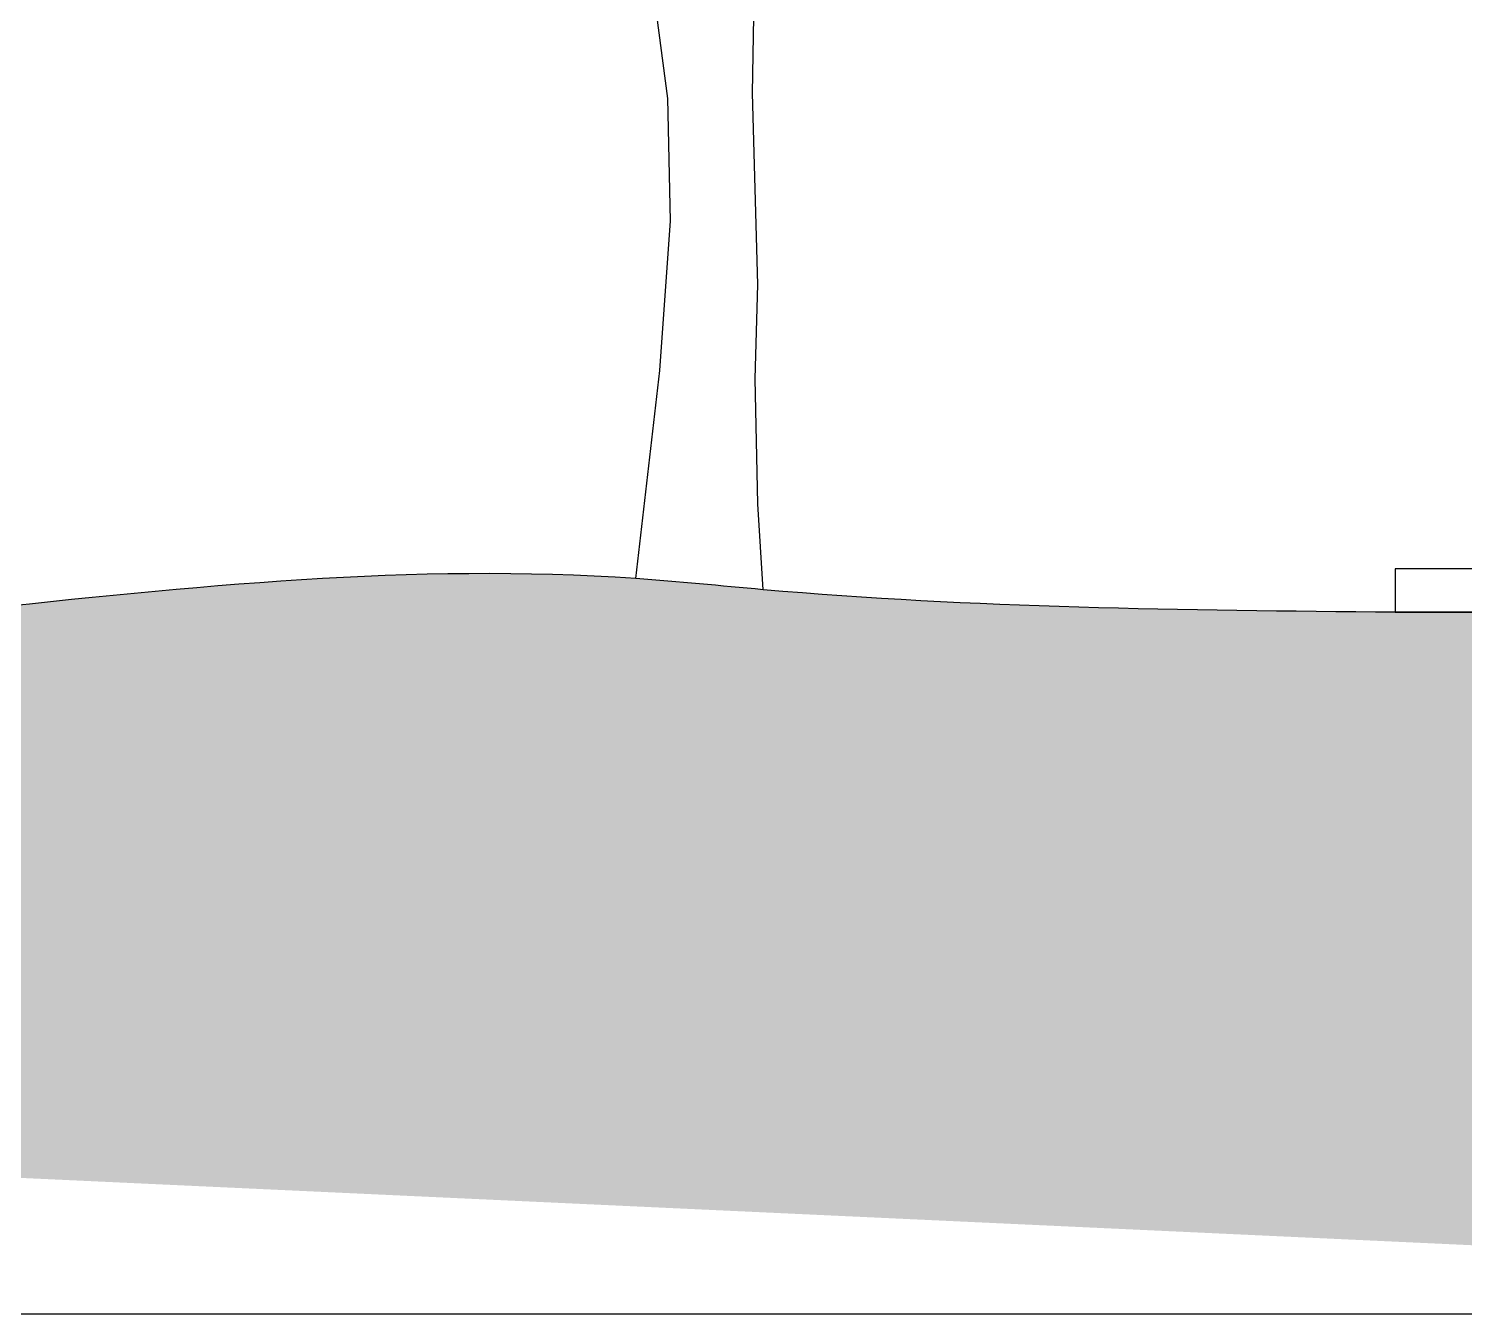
# Model space of a CAD drawing. Header units: metres. Extents: x 258817 to 259192, y 1878716 to 1878911.
# Drawn here: x 259029.314 to 259032.604, y 1878865.803 to 1878868.75 of the extents above; entities that cross this region are included whole.
import ezdxf

# ---------------------------------------------------------------- set-up
doc = ezdxf.new("R2010")
doc.units = ezdxf.units.M
doc.header["$MEASUREMENT"] = 0
doc.linetypes.add('0', pattern=[0])
doc.layers.add('SectionCutEdges', color=1, linetype='Continuous')
doc.layers.add('Vistas', color=7, linetype='Continuous')

# ---------------------------------------------------------------- blocks, each defined once
blk = doc.blocks.new('010 - Sección longitudinal 2')
at = {"layer": 'SectionCutEdges'}
for p, q in [((16.3411, -3.0683), (16.3411, -3.1683)), ((16.9511, -3.0683), (16.3411, -3.0683)), ((16.3411, -3.1683), (18.286, -3.1683))]:
    blk.add_line(p, q, dxfattribs=at)
blk = doc.blocks.new('ar25-25')
at = {"linetype": '0'}
for p, q in [((37524.5, 1678.8), (37515.9, 2206.5)), ((37802.5, 1660.6), (37872, 2197.4)), ((37507.2, 1050.9), (37524.5, 1678.8)), ((37793.8, 1260.2), (37802.5, 1660.6)), ((37828.6, 768.8), (37793.8, 1260.2)), ((37515.9, 741.5), (37507.2, 1050.9)), ((37906.7, 86.4), (37828.6, 768.8)), ((37507.2, 332), (37515.9, 741.5)), ((37489.8, 50), (37507.2, 332))]:
    blk.add_line(p, q, dxfattribs=at)

msp = doc.modelspace()

# ---------------------------------------------------------------- hatches: boundary and pattern name
at = {"layer": 'Vistas'}
h = msp.add_hatch(dxfattribs=at)
h.set_pattern_fill('EARTH', color=256)
h.set_pattern_definition([(0, (-74.26602, 57.80024), (0.25, 0.25), [0.25, -0.25]), (0, (-74.26602, 57.894), (0.25, 0.25), [0.25, -0.25]), (0, (-74.26602, 57.98774), (0.25, 0.25), [0.25, -0.25]), (90, (-74.23477, 58.019), (-0.25, 0.25), [0.25, -0.25]), (90, (-74.14102, 58.019), (-0.25, 0.25), [0.25, -0.25]), (90, (-74.04727, 58.019), (-0.25, 0.25), [0.25, -0.25])])
edge = h.paths.add_edge_path()
edge.add_spline(control_points=[(259034.3909, 1878867.41256), (259034.7914, 1878867.42253), (259035.33979, 1878867.43617), (259035.88651, 1878867.47953), (259036.03396, 1878867.49122)], knot_values=[0, 0, 0, 0, 1.2014582, 1.6451542, 1.6451542, 1.6451542, 1.6451542], degree=3, periodic=0)
edge.add_spline(control_points=[(259034.3909, 1878867.41256), (259033.74258, 1878867.41256), (259033.09427, 1878867.41256), (259032.44595, 1878867.41256), (259031.96231, 1878867.41729), (259031.3811, 1878867.42297), (259029.78339, 1878867.58891), (259028.56001, 1878867.24376), (259026.80226, 1878867.42581), (259017.71425, 1878867.3337), (259008.7221, 1878867.39963), (259000.33578, 1878867.41268), (259000.26403, 1878867.41212), (259000.16795, 1878867.41446), (259000.03057, 1878867.42842), (258999.83945, 1878867.44401), (258999.68698, 1878867.50842), (258999.44221, 1878867.50369), (258999.02936, 1878867.50174), (258998.63699, 1878867.53417), (258998.39579, 1878867.5541)], knot_values=[0, 0, 0, 0, 1, 1, 1, 2.4498074, 2.7422815, 5.8138454, 6.1063195, 8.038155, 33.038155, 33.1170765, 33.1968501, 33.2533997, 33.4052856, 33.6111334, 33.8267712, 33.8877775, 34.3422812, 35.0674593, 35.0674593, 35.0674593, 35.0674593], weights=[1, 1, 1, 1, 1, 1, 1, 1, 1, 1, 1, 1, 1, 1, 1, 1, 1, 1, 1, 1, 1], degree=3, periodic=0)
edge.add_line((258998.34569, 1878865.80344), (258998.34569, 1878867.55198))
edge.add_line((259036.03396, 1878865.80344), (258998.34569, 1878865.80344))
edge.add_line((259036.03396, 1878867.49122), (259036.03396, 1878865.80344))

# ---------------------------------------------------------------- linework, layer by layer
msp.add_line((259036.03396, 1878865.80344), (258998.34569, 1878865.80344), dxfattribs=at)
msp.add_open_spline([(259034.3909, 1878867.41256), (259033.74258, 1878867.41256), (259033.09427, 1878867.41256), (259032.44595, 1878867.41256), (259031.96231, 1878867.41729), (259031.3811, 1878867.42297), (259029.78339, 1878867.58891), (259028.56001, 1878867.24376), (259026.80226, 1878867.42581), (259017.71425, 1878867.3337), (259008.7221, 1878867.39963), (259000.33578, 1878867.41268), (259000.26403, 1878867.41212), (259000.16795, 1878867.41446), (259000.03057, 1878867.42842), (258999.83945, 1878867.44401), (258999.68698, 1878867.50842), (258999.44221, 1878867.50369), (258999.02936, 1878867.50174), (258998.63699, 1878867.53417), (258998.39579, 1878867.5541)], degree=3, knots=[0, 0, 0, 0, 1, 1, 1, 2.4498074, 2.7422815, 5.8138454, 6.1063195, 8.038155, 33.038155, 33.1170765, 33.1968501, 33.2533997, 33.4052856, 33.6111334, 33.8267712, 33.8877775, 34.3422812, 35.0674593, 35.0674593, 35.0674593, 35.0674593], dxfattribs=at)

# ---------------------------------------------------------------- block references
at = {"layer": 'Vistas', "xscale": -0.0006988533271810654, "yscale": 0.0006988533271810654, "zscale": 0.0006988533271810654}
msp.add_blockref('ar25-25', (259057.19694, 1878867.42948), dxfattribs=at)
at = {"layer": 'Vistas'}
msp.add_blockref('010 - Sección longitudinal 2', (259016.10486, 1878870.58089), dxfattribs=at)

doc.saveas('drawing.dxf')
